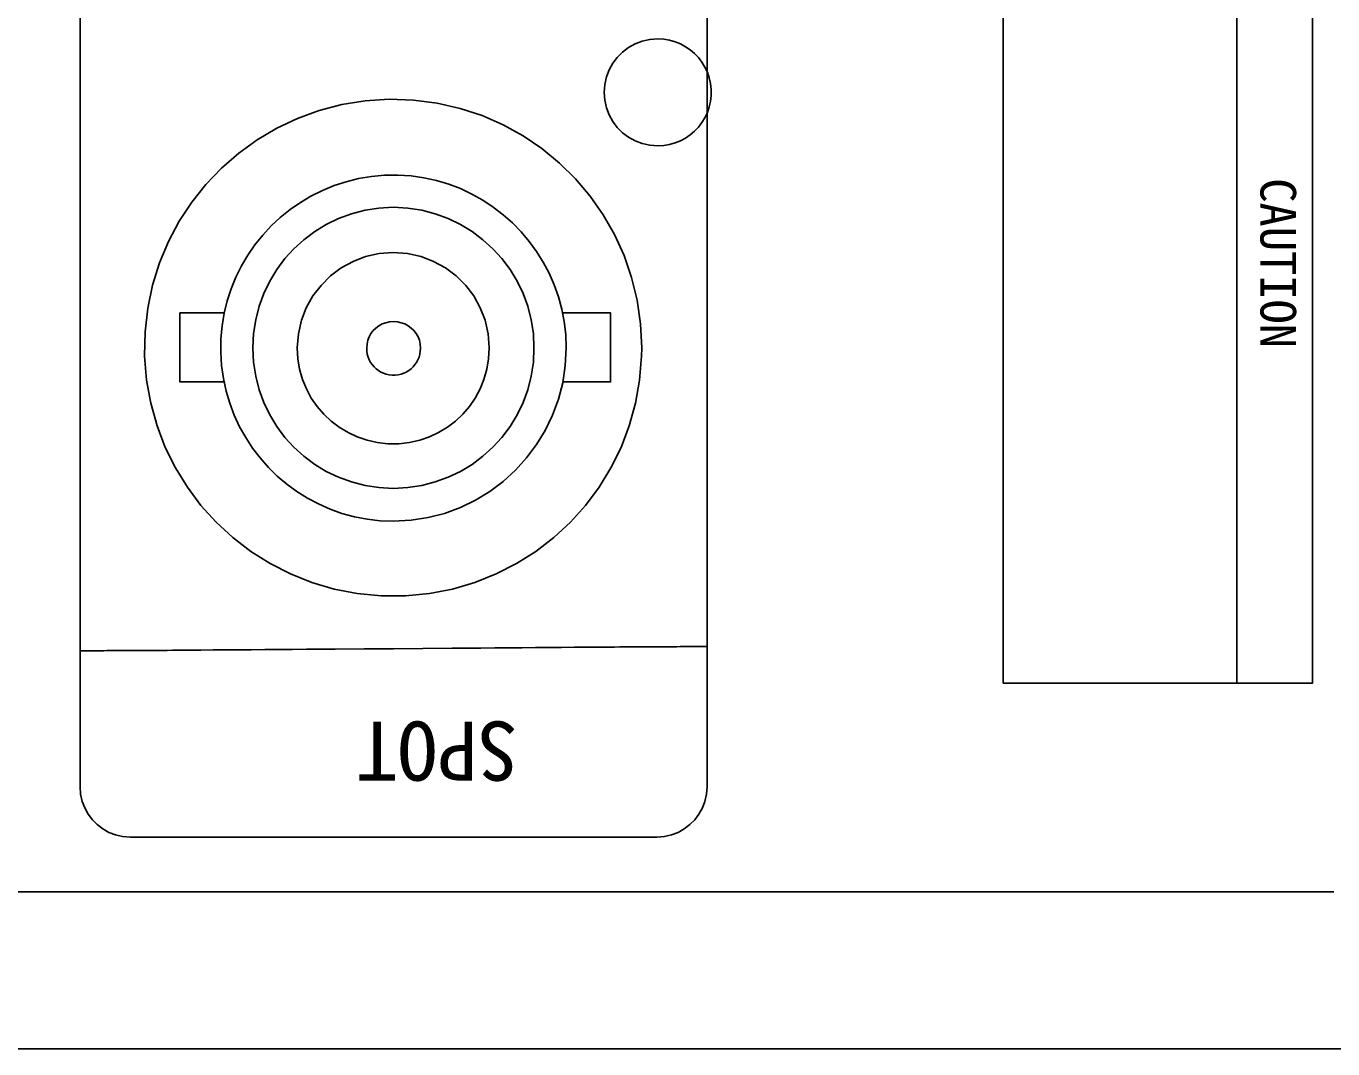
# Model space of a CAD drawing. Units: millimetres on the paper. Extents: x -139 to 141, y -98 to 91.
# Drawn here: x 26 to 34.6, y 60.87 to 67.61 of the extents above; entities that cross this region are included whole.
import ezdxf
from ezdxf.enums import TextEntityAlignment as Align

# ---------------------------------------------------------------- set-up
doc = ezdxf.new("R2010")
doc.units = ezdxf.units.MM
doc.layers.add('0-1_外形線', color=4, linetype='Continuous')
doc.styles.add('ＭＳ ゴシック', font='')
doc.styles.get('ＭＳ ゴシック').set_extended_font_data('MS Gothic')

msp = doc.modelspace()

# ---------------------------------------------------------------- linework, layer by layer
at = {"layer": '0-1_外形線'}
for p, q in [((34.447, 63.279), (32.433, 63.279)), ((-35.379, 60.871), (39.3, 60.871))]:
    msp.add_line(p, q, dxfattribs=at)
for points in [[(32.433, 63.279), (32.433, 68.206), (34.447, 68.206)], [(26.352, 64.608), (26.352, 64.653), (26.352, 64.699), (26.352, 64.744), (26.352, 64.791), (26.352, 64.884), (26.352, 64.978), (26.352, 65.073), (26.352, 65.17), (26.352, 65.267), (26.352, 65.365), (26.352, 65.464), (26.352, 65.564), (26.352, 65.665), (26.352, 65.767), (26.352, 65.869), (26.352, 65.972), (26.352, 66.075), (26.352, 66.179), (26.352, 66.283), (26.352, 66.388), (26.352, 66.493), (26.352, 66.704), (26.352, 66.916), (26.352, 67.129), (26.352, 67.341), (26.352, 67.553), (26.352, 67.764)], [(30.482, 67.764), (30.482, 67.553), (30.482, 67.341), (30.482, 67.129), (30.482, 66.916), (30.482, 66.704), (30.482, 66.493), (30.482, 66.388), (30.482, 66.283), (30.482, 66.179), (30.482, 66.075), (30.482, 65.972), (30.482, 65.869), (30.482, 65.767), (30.482, 65.665), (30.482, 65.564), (30.482, 65.464), (30.482, 65.365), (30.482, 65.267)], [(29.805, 67.171), (29.809, 67.223), (29.82, 67.273), (29.837, 67.32), (29.862, 67.363), (29.891, 67.402), (29.926, 67.437), (29.965, 67.467), (30.009, 67.491), (30.055, 67.508), (30.105, 67.52), (30.157, 67.523)], [(30.157, 67.523), (30.197, 67.521), (30.235, 67.515), (30.272, 67.504), (30.307, 67.49), (30.34, 67.472), (30.371, 67.451), (30.4, 67.427), (30.425, 67.4), (30.448, 67.37), (30.468, 67.338), (30.484, 67.304), (30.496, 67.268), (30.505, 67.23), (30.509, 67.191), (30.509, 67.151), (30.505, 67.112), (30.496, 67.075), (30.484, 67.038), (30.468, 67.004), (30.448, 66.972), (30.425, 66.943), (30.4, 66.916), (30.371, 66.891), (30.34, 66.87), (30.307, 66.852), (30.272, 66.838), (30.235, 66.828), (30.197, 66.821), (30.157, 66.819)], [(30.157, 66.819), (30.105, 66.823), (30.055, 66.834), (30.009, 66.852), (29.965, 66.876), (29.926, 66.905), (29.891, 66.94), (29.862, 66.979), (29.837, 67.023), (29.82, 67.069), (29.809, 67.119), (29.805, 67.171)], [(30.052, 65.487), (30.044, 65.647), (30.022, 65.802), (29.985, 65.952), (29.935, 66.096), (29.873, 66.234), (29.798, 66.364), (29.712, 66.487), (29.616, 66.601), (29.51, 66.706), (29.394, 66.801), (29.27, 66.885), (29.139, 66.958), (29, 67.018), (28.855, 67.066), (28.704, 67.1), (28.548, 67.12), (28.389, 67.126), (28.23, 67.115), (28.076, 67.091), (27.927, 67.052), (27.784, 67), (27.647, 66.935), (27.518, 66.858), (27.397, 66.77), (27.284, 66.672), (27.181, 66.564), (27.087, 66.447), (27.005, 66.322), (26.934, 66.189), (26.875, 66.049), (26.83, 65.902), (26.798, 65.75), (26.78, 65.594), (26.777, 65.434), (26.79, 65.276), (26.817, 65.123), (26.859, 64.975), (26.913, 64.833), (26.98, 64.698)], [(28.271, 66.618), (28.186, 66.603), (28.104, 66.583), (28.025, 66.557), (27.948, 66.525), (27.873, 66.488), (27.803, 66.446), (27.735, 66.399), (27.671, 66.348), (27.611, 66.292), (27.555, 66.231), (27.504, 66.168), (27.457, 66.1), (27.415, 66.029), (27.378, 65.955), (27.347, 65.878), (27.321, 65.799), (27.301, 65.717), (27.287, 65.633), (27.279, 65.547), (27.278, 65.459), (27.284, 65.372), (27.296, 65.287), (27.314, 65.204), (27.338, 65.123), (27.367, 65.045), (27.402, 64.969), (27.443, 64.897), (27.488, 64.828), (27.538, 64.763), (27.592, 64.701), (27.651, 64.644), (27.713, 64.591), (27.78, 64.542), (27.849, 64.498), (27.923, 64.46), (27.999, 64.426), (28.077, 64.398), (28.159, 64.376), (28.242, 64.36)], [(28.415, 64.347), (28.532, 64.353), (28.644, 64.37), (28.753, 64.398), (28.858, 64.437), (28.957, 64.485), (29.051, 64.542), (29.139, 64.608), (29.22, 64.682), (29.293, 64.763), (29.359, 64.851), (29.416, 64.945), (29.464, 65.045), (29.503, 65.15), (29.531, 65.259), (29.548, 65.372), (29.554, 65.489), (29.551, 65.576), (29.541, 65.661), (29.525, 65.744), (29.503, 65.825), (29.475, 65.904), (29.441, 65.98), (29.403, 66.053), (29.359, 66.123), (29.31, 66.189), (29.257, 66.252), (29.2, 66.311), (29.139, 66.365), (29.074, 66.415), (29.005, 66.461), (28.933, 66.501), (28.858, 66.537), (28.78, 66.566), (28.699, 66.591), (28.616, 66.609), (28.532, 66.621), (28.445, 66.626), (28.357, 66.625), (28.271, 66.618)], [(29.342, 65.489), (29.338, 65.583), (29.324, 65.674), (29.301, 65.762), (29.27, 65.847), (29.231, 65.928), (29.184, 66.004), (29.131, 66.076), (29.071, 66.141), (29.006, 66.201), (28.934, 66.255), (28.858, 66.301), (28.777, 66.341), (28.692, 66.372), (28.603, 66.395), (28.51, 66.409), (28.415, 66.414), (28.321, 66.409), (28.229, 66.395), (28.14, 66.372), (28.055, 66.341), (27.974, 66.301), (27.898, 66.255), (27.826, 66.201), (27.761, 66.141), (27.701, 66.076), (27.648, 66.004), (27.602, 65.928), (27.563, 65.847), (27.532, 65.762), (27.509, 65.674), (27.495, 65.583), (27.49, 65.489)], [(28.415, 66.116), (28.322, 66.109), (28.233, 66.09), (28.15, 66.058), (28.072, 66.015), (28.001, 65.962), (27.939, 65.9), (27.885, 65.83), (27.842, 65.753), (27.81, 65.67), (27.79, 65.581), (27.783, 65.489)], [(29.047, 65.489), (29.04, 65.581), (29.02, 65.67), (28.988, 65.753), (28.945, 65.83), (28.892, 65.9), (28.829, 65.962), (28.759, 66.015), (28.681, 66.058), (28.598, 66.09), (28.509, 66.109), (28.415, 66.116)], [(27.298, 65.264), (27.009, 65.264), (27.009, 65.719), (27.298, 65.719)], [(29.531, 65.264), (29.847, 65.264), (29.847, 65.719), (29.531, 65.719)], [(28.417, 65.662), (28.391, 65.66), (28.366, 65.654), (28.342, 65.646), (28.321, 65.634), (28.301, 65.619), (28.283, 65.602), (28.268, 65.582), (28.256, 65.561), (28.247, 65.538), (28.242, 65.513), (28.24, 65.487)], [(28.417, 65.662), (28.391, 65.66), (28.366, 65.654), (28.342, 65.646), (28.321, 65.634), (28.301, 65.619), (28.283, 65.602), (28.268, 65.582), (28.256, 65.561), (28.247, 65.538), (28.242, 65.513), (28.24, 65.487)], [(28.594, 65.487), (28.592, 65.513), (28.587, 65.538), (28.578, 65.561), (28.566, 65.582), (28.551, 65.602), (28.533, 65.619), (28.514, 65.634), (28.492, 65.646), (28.468, 65.654), (28.443, 65.66), (28.417, 65.662)], [(28.594, 65.487), (28.592, 65.513), (28.587, 65.538), (28.578, 65.561), (28.566, 65.582), (28.551, 65.602), (28.533, 65.619), (28.514, 65.634), (28.492, 65.646), (28.468, 65.654), (28.443, 65.66), (28.417, 65.662)], [(26.98, 64.698), (27.059, 64.57), (27.148, 64.451), (27.248, 64.34), (27.358, 64.239), (27.477, 64.148), (27.603, 64.068), (27.738, 63.999), (27.879, 63.943), (28.026, 63.9), (28.178, 63.87), (28.335, 63.855), (28.496, 63.855), (28.653, 63.87), (28.805, 63.9), (28.952, 63.943), (29.093, 63.999), (29.227, 64.068), (29.354, 64.148), (29.472, 64.239), (29.582, 64.34), (29.681, 64.451), (29.771, 64.57), (29.849, 64.698), (29.916, 64.833), (29.97, 64.975), (30.011, 65.123), (30.038, 65.276), (30.051, 65.434), (30.052, 65.487)], [(27.49, 65.489), (27.495, 65.394), (27.509, 65.302), (27.532, 65.213), (27.563, 65.128), (27.602, 65.047), (27.648, 64.97), (27.701, 64.899), (27.761, 64.834), (27.826, 64.774), (27.898, 64.721), (27.974, 64.674), (28.055, 64.636), (28.14, 64.605), (28.229, 64.582), (28.321, 64.568), (28.415, 64.563)], [(27.783, 65.489), (27.787, 65.417), (27.798, 65.348), (27.817, 65.281), (27.843, 65.218), (27.875, 65.158), (27.913, 65.103), (27.957, 65.052), (28.006, 65.006), (28.059, 64.965), (28.117, 64.931), (28.178, 64.902), (28.242, 64.88), (28.31, 64.864), (28.38, 64.857), (28.451, 64.857), (28.521, 64.864), (28.589, 64.88), (28.653, 64.902), (28.714, 64.931), (28.772, 64.965), (28.825, 65.006), (28.873, 65.052), (28.917, 65.103), (28.955, 65.158), (28.987, 65.218), (29.012, 65.281), (29.031, 65.348), (29.043, 65.417), (29.047, 65.489)], [(28.24, 65.487), (28.241, 65.467), (28.244, 65.447), (28.25, 65.428), (28.257, 65.41), (28.266, 65.393), (28.276, 65.378), (28.289, 65.363), (28.302, 65.35), (28.317, 65.339), (28.333, 65.329), (28.35, 65.321), (28.368, 65.314), (28.387, 65.31), (28.407, 65.308), (28.427, 65.308), (28.447, 65.31), (28.466, 65.314), (28.484, 65.321), (28.501, 65.329), (28.517, 65.339), (28.532, 65.35), (28.546, 65.363), (28.558, 65.378), (28.569, 65.393), (28.577, 65.41), (28.585, 65.428), (28.59, 65.447), (28.593, 65.467), (28.594, 65.487)], [(28.24, 65.487), (28.241, 65.467), (28.244, 65.447), (28.25, 65.428), (28.257, 65.41), (28.266, 65.393), (28.276, 65.378), (28.289, 65.363), (28.302, 65.35), (28.317, 65.339), (28.333, 65.329), (28.35, 65.321), (28.368, 65.314), (28.387, 65.31), (28.407, 65.308), (28.427, 65.308), (28.447, 65.31), (28.466, 65.314), (28.484, 65.321), (28.501, 65.329), (28.517, 65.339), (28.532, 65.35), (28.546, 65.363), (28.558, 65.378), (28.569, 65.393), (28.577, 65.41), (28.585, 65.428), (28.59, 65.447), (28.593, 65.467), (28.594, 65.487)], [(28.415, 64.563), (28.51, 64.568), (28.603, 64.582), (28.692, 64.605), (28.777, 64.636), (28.858, 64.674), (28.934, 64.721), (29.006, 64.774), (29.071, 64.834), (29.131, 64.899), (29.184, 64.97), (29.231, 65.047), (29.27, 65.128), (29.301, 65.213), (29.324, 65.302), (29.338, 65.394), (29.342, 65.489)], [(30.482, 65.267), (30.482, 65.17), (30.482, 65.073), (30.482, 64.978), (30.482, 64.884), (30.482, 64.791), (30.482, 64.744), (30.482, 64.699), (30.482, 64.653), (30.482, 64.608), (30.482, 64.563), (30.482, 64.519), (30.482, 64.474), (30.482, 64.431), (30.482, 64.387), (30.482, 64.344), (30.482, 64.301), (30.482, 64.259), (30.482, 64.217), (30.482, 64.175), (30.482, 64.134), (30.482, 64.093), (30.482, 64.053), (30.482, 64.013), (30.482, 63.973), (30.482, 63.934), (30.482, 63.895), (30.482, 63.857), (30.482, 63.819), (30.482, 63.781), (30.482, 63.744), (30.482, 63.708), (30.482, 63.672), (30.482, 63.636), (30.482, 63.601), (30.482, 63.566), (30.482, 63.532), (30.482, 63.498), (30.482, 63.465), (30.482, 63.433)], [(26.352, 63.163), (26.352, 63.191), (26.352, 63.219), (26.352, 63.248), (26.352, 63.278), (26.352, 63.307), (26.352, 63.338), (26.352, 63.369), (26.352, 63.401), (26.352, 63.433), (26.352, 63.465), (26.352, 63.498), (26.352, 63.532), (26.352, 63.566), (26.352, 63.601), (26.352, 63.636), (26.352, 63.672), (26.352, 63.708), (26.352, 63.744), (26.352, 63.781), (26.352, 63.819), (26.352, 63.857), (26.352, 63.895), (26.352, 63.934), (26.352, 63.973), (26.352, 64.013), (26.352, 64.053), (26.352, 64.093), (26.352, 64.134), (26.352, 64.175), (26.352, 64.217), (26.352, 64.259), (26.352, 64.301), (26.352, 64.344), (26.352, 64.387), (26.352, 64.431), (26.352, 64.474), (26.352, 64.519), (26.352, 64.563), (26.352, 64.608)], [(28.242, 64.36), (28.328, 64.35), (28.415, 64.347)], [(26.352, 63.492), (26.353, 63.492), (26.355, 63.492), (26.359, 63.492), (26.364, 63.492), (26.37, 63.492), (26.378, 63.492), (26.388, 63.493), (26.398, 63.493), (26.41, 63.493), (26.424, 63.493), (26.438, 63.493), (26.454, 63.493), (26.471, 63.493), (26.489, 63.493), (26.509, 63.493), (26.529, 63.494), (26.551, 63.494), (26.574, 63.494), (26.598, 63.494), (26.623, 63.494), (26.649, 63.494), (26.676, 63.495), (26.704, 63.495), (26.733, 63.495), (26.763, 63.495), (26.794, 63.495), (26.826, 63.496), (26.858, 63.496), (26.892, 63.496), (26.926, 63.496), (26.961, 63.497), (26.997, 63.497), (27.034, 63.497), (27.071, 63.497), (27.109, 63.498), (27.148, 63.498), (27.228, 63.499), (27.31, 63.499), (27.394, 63.5)], [(26.352, 62.626), (26.352, 62.628), (26.352, 62.635), (26.352, 62.647), (26.352, 62.663), (26.352, 62.683), (26.352, 62.706), (26.352, 62.761), (26.352, 62.827), (26.352, 62.9), (26.352, 63.059), (26.352, 63.218), (26.352, 63.291), (26.352, 63.357), (26.352, 63.412), (26.352, 63.435), (26.352, 63.455), (26.352, 63.471), (26.352, 63.483), (26.352, 63.49), (26.352, 63.492)], [(27.394, 63.5), (27.48, 63.5), (27.569, 63.501), (27.659, 63.502), (27.75, 63.502), (27.843, 63.503), (27.937, 63.504), (28.032, 63.504), (28.224, 63.506), (28.417, 63.507), (28.61, 63.508), (28.802, 63.51), (28.897, 63.511), (28.991, 63.511), (29.084, 63.512), (29.175, 63.512), (29.265, 63.513), (29.353, 63.514), (29.44, 63.514), (29.524, 63.515), (29.606, 63.516), (29.686, 63.516), (29.724, 63.516), (29.762, 63.517), (29.8, 63.517), (29.837, 63.517), (29.872, 63.517), (29.908, 63.518), (29.942, 63.518), (29.975, 63.518), (30.008, 63.518), (30.04, 63.519), (30.071, 63.519), (30.101, 63.519), (30.13, 63.519), (30.158, 63.52), (30.185, 63.52), (30.211, 63.52), (30.236, 63.52), (30.26, 63.52)], [(30.26, 63.52), (30.283, 63.52), (30.304, 63.521), (30.325, 63.521), (30.344, 63.521), (30.363, 63.521), (30.38, 63.521), (30.396, 63.521), (30.41, 63.521), (30.423, 63.521), (30.435, 63.522), (30.446, 63.522), (30.455, 63.522), (30.463, 63.522), (30.47, 63.522), (30.475, 63.522), (30.479, 63.522), (30.481, 63.522), (30.482, 63.522)], [(30.482, 63.522), (30.482, 63.519), (30.482, 63.512), (30.482, 63.5), (30.482, 63.483), (30.482, 63.463), (30.482, 63.439), (30.482, 63.382), (30.482, 63.314), (30.482, 63.238), (30.482, 63.074), (30.482, 62.909), (30.482, 62.834), (30.482, 62.766), (30.482, 62.708), (30.482, 62.685), (30.482, 62.664), (30.482, 62.648), (30.482, 62.636), (30.482, 62.628), (30.482, 62.626)], [(30.482, 63.433), (30.482, 63.401), (30.482, 63.369), (30.482, 63.338), (30.482, 63.307), (30.482, 63.278), (30.482, 63.248), (30.482, 63.219), (30.482, 63.191), (30.482, 63.163), (30.482, 63.136), (30.482, 63.11), (30.482, 63.084), (30.482, 63.058), (30.482, 63.033), (30.482, 63.009), (30.482, 62.986), (30.482, 62.963), (30.482, 62.94), (30.482, 62.919), (30.482, 62.898), (30.482, 62.877), (30.482, 62.858), (30.482, 62.839), (30.482, 62.82), (30.482, 62.803), (30.482, 62.785), (30.482, 62.769), (30.482, 62.753), (30.482, 62.739), (30.482, 62.724), (30.482, 62.711), (30.482, 62.698), (30.482, 62.686), (30.482, 62.675), (30.482, 62.664), (30.482, 62.654), (30.482, 62.645), (30.482, 62.637), (30.482, 62.629)], [(26.352, 62.596), (26.352, 62.597), (26.352, 62.598), (26.352, 62.6), (26.352, 62.603), (26.352, 62.606), (26.352, 62.611), (26.352, 62.616), (26.352, 62.622), (26.352, 62.629), (26.352, 62.637), (26.352, 62.645), (26.352, 62.654), (26.352, 62.664), (26.352, 62.675), (26.352, 62.686), (26.352, 62.698), (26.352, 62.711), (26.352, 62.724), (26.352, 62.739), (26.352, 62.753), (26.352, 62.769), (26.352, 62.785), (26.352, 62.803), (26.352, 62.82), (26.352, 62.839), (26.352, 62.858), (26.352, 62.877), (26.352, 62.898), (26.352, 62.919), (26.352, 62.94), (26.352, 62.963), (26.352, 62.986), (26.352, 63.009), (26.352, 63.033), (26.352, 63.058), (26.352, 63.084), (26.352, 63.11), (26.352, 63.136), (26.352, 63.163)], [(26.681, 62.266), (26.632, 62.27), (26.586, 62.28), (26.542, 62.297), (26.502, 62.32), (26.465, 62.348), (26.433, 62.38), (26.405, 62.417), (26.383, 62.458), (26.366, 62.501), (26.355, 62.548), (26.352, 62.596)], [(30.482, 62.596), (30.478, 62.548), (30.468, 62.501), (30.451, 62.458), (30.429, 62.417), (30.401, 62.38), (30.368, 62.348), (30.332, 62.32), (30.291, 62.297), (30.248, 62.28), (30.202, 62.27), (30.153, 62.266)], [(30.482, 62.629), (30.482, 62.622), (30.482, 62.616), (30.482, 62.611), (30.482, 62.606), (30.482, 62.603), (30.482, 62.6), (30.482, 62.598), (30.482, 62.597), (30.482, 62.596)], [(26.703, 62.266), (26.696, 62.266), (26.691, 62.266), (26.687, 62.266), (26.683, 62.266), (26.682, 62.266), (26.681, 62.266)], [(28.821, 62.266), (28.741, 62.266), (28.58, 62.266), (28.417, 62.266), (28.255, 62.266), (28.093, 62.266), (28.014, 62.266), (27.935, 62.266), (27.857, 62.266), (27.78, 62.266), (27.704, 62.266), (27.63, 62.266), (27.557, 62.266), (27.486, 62.266), (27.417, 62.266), (27.35, 62.266), (27.286, 62.266), (27.223, 62.266), (27.164, 62.266), (27.107, 62.266), (27.053, 62.266), (27.001, 62.266), (26.977, 62.266), (26.953, 62.266), (26.931, 62.266), (26.909, 62.266), (26.888, 62.266), (26.868, 62.266), (26.848, 62.266), (26.83, 62.266), (26.813, 62.266), (26.796, 62.266), (26.781, 62.266), (26.767, 62.266), (26.753, 62.266), (26.741, 62.266), (26.73, 62.266), (26.72, 62.266), (26.711, 62.266), (26.703, 62.266)], [(30.153, 62.266), (30.153, 62.266), (30.151, 62.266), (30.148, 62.266), (30.143, 62.266), (30.138, 62.266), (30.131, 62.266), (30.123, 62.266), (30.114, 62.266), (30.104, 62.266), (30.093, 62.266), (30.081, 62.266), (30.067, 62.266), (30.053, 62.266), (30.038, 62.266), (30.021, 62.266), (30.004, 62.266), (29.986, 62.266), (29.967, 62.266), (29.947, 62.266), (29.925, 62.266), (29.904, 62.266), (29.881, 62.266), (29.857, 62.266), (29.833, 62.266), (29.782, 62.266), (29.728, 62.266), (29.671, 62.266), (29.611, 62.266), (29.548, 62.266), (29.484, 62.266), (29.417, 62.266), (29.348, 62.266), (29.277, 62.266), (29.204, 62.266), (29.13, 62.266), (29.055, 62.266), (28.978, 62.266), (28.9, 62.266), (28.821, 62.266)], [(26.906, 61.905), (26.808, 61.905), (26.71, 61.905), (26.612, 61.905), (26.513, 61.905), (26.415, 61.905), (26.316, 61.905), (26.217, 61.905), (26.118, 61.905), (26.018, 61.905), (25.919, 61.905)], [(30.361, 61.905), (30.317, 61.905), (30.273, 61.905), (30.228, 61.905), (30.184, 61.905), (30.095, 61.905), (30.005, 61.905), (29.916, 61.905), (29.826, 61.905), (29.736, 61.905), (29.645, 61.905), (29.554, 61.905), (29.463, 61.905), (29.372, 61.905), (29.28, 61.905), (29.188, 61.905), (29.096, 61.905), (29.004, 61.905), (28.911, 61.905), (28.818, 61.905), (28.725, 61.905), (28.631, 61.905), (28.537, 61.905), (28.443, 61.905), (28.349, 61.905), (28.254, 61.905), (28.159, 61.905), (28.064, 61.905), (27.969, 61.905), (27.874, 61.905), (27.778, 61.905), (27.682, 61.905), (27.586, 61.905), (27.489, 61.905), (27.393, 61.905), (27.296, 61.905), (27.199, 61.905), (27.101, 61.905), (27.004, 61.905), (26.906, 61.905)], [(32.017, 61.905), (31.976, 61.905), (31.935, 61.905), (31.894, 61.905), (31.853, 61.905), (31.812, 61.905), (31.771, 61.905), (31.73, 61.905), (31.688, 61.905), (31.647, 61.905), (31.605, 61.905), (31.563, 61.905), (31.522, 61.905), (31.48, 61.905), (31.438, 61.905), (31.396, 61.905), (31.354, 61.905), (31.311, 61.905), (31.269, 61.905), (31.227, 61.905), (31.184, 61.905), (31.142, 61.905), (31.099, 61.905), (31.056, 61.905), (31.013, 61.905), (30.97, 61.905), (30.927, 61.905), (30.884, 61.905), (30.841, 61.905), (30.798, 61.905), (30.755, 61.905), (30.711, 61.905), (30.668, 61.905), (30.624, 61.905), (30.58, 61.905), (30.537, 61.905), (30.493, 61.905), (30.449, 61.905), (30.405, 61.905), (30.361, 61.905)], [(33.528, 61.905), (33.492, 61.905), (33.455, 61.905), (33.418, 61.905), (33.381, 61.905), (33.344, 61.905), (33.306, 61.905), (33.269, 61.905), (33.231, 61.905), (33.194, 61.905), (33.156, 61.905), (33.118, 61.905), (33.08, 61.905), (33.042, 61.905), (33.004, 61.905), (32.966, 61.905), (32.927, 61.905), (32.889, 61.905), (32.85, 61.905), (32.812, 61.905), (32.773, 61.905), (32.734, 61.905), (32.695, 61.905), (32.656, 61.905), (32.617, 61.905), (32.577, 61.905), (32.538, 61.905), (32.498, 61.905), (32.459, 61.905), (32.419, 61.905), (32.379, 61.905), (32.339, 61.905), (32.299, 61.905), (32.259, 61.905), (32.219, 61.905), (32.179, 61.905), (32.139, 61.905), (32.098, 61.905), (32.058, 61.905), (32.017, 61.905)], [(34.611, 61.905), (34.578, 61.905), (34.545, 61.905), (34.512, 61.905), (34.478, 61.905), (34.444, 61.905), (34.411, 61.905), (34.377, 61.905), (34.343, 61.905), (34.309, 61.905), (34.274, 61.905), (34.24, 61.905), (34.206, 61.905), (34.171, 61.905), (34.136, 61.905), (34.101, 61.905), (34.066, 61.905), (34.031, 61.905), (33.996, 61.905), (33.961, 61.905), (33.925, 61.905), (33.89, 61.905), (33.854, 61.905), (33.819, 61.905), (33.783, 61.905), (33.747, 61.905), (33.711, 61.905), (33.674, 61.905), (33.638, 61.905), (33.602, 61.905), (33.565, 61.905), (33.528, 61.905)]]:
    msp.add_lwpolyline(points, dxfattribs=at)
msp.add_lwpolyline([(33.973, 63.279), (33.973, 68.206), (34.47, 68.206), (34.47, 63.279)], close=True, dxfattribs=at)

# ---------------------------------------------------------------- texts
at = {"layer": '0-1_外形線', "style": 'ＭＳ ゴシック'}
for s, height, rotation, p in [('CAUTION', 0.235, 270, (34.057, 66.606)), ('SPOT', 0.3897, 180, (29.237, 63.144))]:
    msp.add_text(s, height=height, rotation=rotation, dxfattribs=at).set_placement(p, align=Align.BOTTOM_LEFT)

doc.saveas('drawing.dxf')
